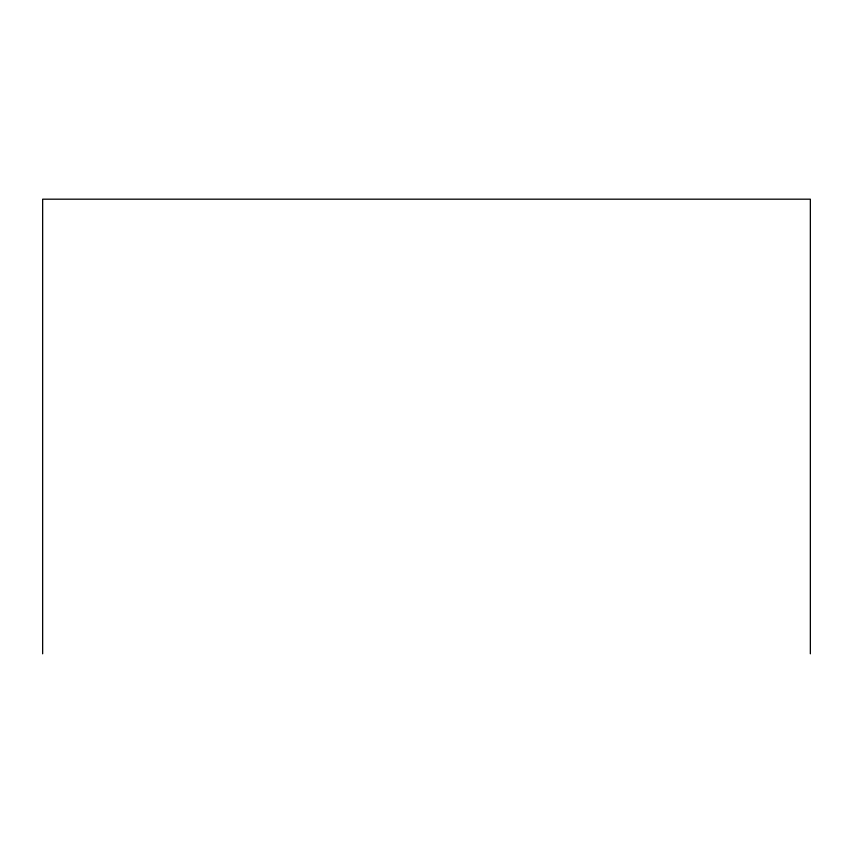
<?xml version="1.0" encoding="UTF-8"?>
<svg xmlns="http://www.w3.org/2000/svg" width="853" height="853" viewBox="0 0 853 853"><rect width="100%" height="100%" fill="white"/><g stroke="black" fill="none" stroke-linecap="round" stroke-linejoin="round"><path stroke-width="1.28" d="M810.35 653.814L810.35 199.186L42.65 199.186L42.65 653.814"/></g></svg>
